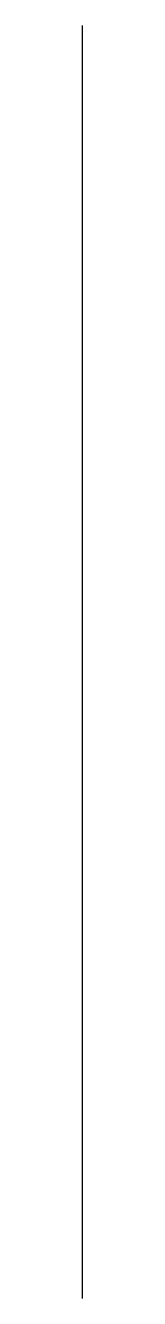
# Model space of a CAD drawing. Header units: metres. Extents: x -295.3 to -295.3, y -52 to 21.1.
import ezdxf

# ---------------------------------------------------------------- set-up
doc = ezdxf.new("R2010")
doc.units = ezdxf.units.M

msp = doc.modelspace()

# ---------------------------------------------------------------- linework, layer by layer
msp.add_line((-295.254, -51.961), (-295.254, 21.072))

doc.saveas('drawing.dxf')
